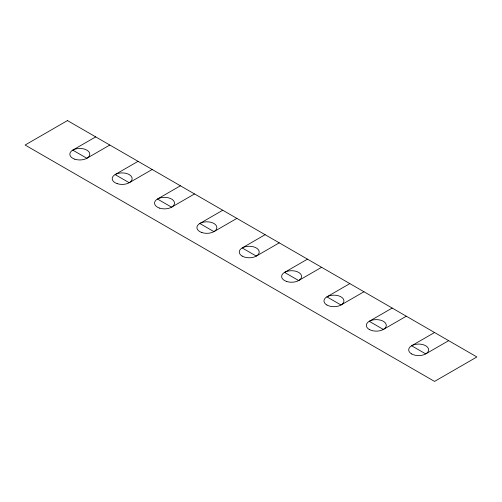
<?xml version="1.0" encoding="UTF-8"?>
<svg xmlns="http://www.w3.org/2000/svg" width="502" height="502" viewBox="0 0 502 502"><rect width="100%" height="100%" fill="white"/><g stroke="black" fill="none" stroke-linecap="round" stroke-linejoin="round"><path stroke-width="0.75" d="M95.694 136.883L72.752 150.129L86.871 158.281L109.812 145.034M138.05 161.337L115.109 174.583L129.227 182.734L152.169 169.488M180.406 185.79L157.465 199.037L171.584 207.188L194.525 193.941M222.762 210.244L199.821 223.49L213.94 231.642L236.881 218.395M265.119 234.698L242.177 247.944L256.296 256.095L279.237 242.849M307.475 259.151L284.534 272.398L298.652 280.549L321.594 267.302M349.831 283.605L326.89 296.851L341.009 305.003L363.95 291.756M392.187 308.059L369.246 321.305L383.365 329.456L406.306 316.21M434.544 332.512L411.602 345.759L425.721 353.91L448.662 340.663M67.456 120.58L25.1 145.034L434.544 381.42L476.9 356.966L67.456 120.58M74.817 159.197A9.984 5.767 0 0 0 89.795 154.202A9.984 5.767 0 0 0 74.817 149.213A9.984 5.767 0 0 0 74.817 159.197M117.173 183.65A9.984 5.767 0 0 0 132.151 178.656A9.984 5.767 0 0 0 117.173 173.667A9.984 5.767 0 0 0 117.173 183.65M159.529 208.104A9.984 5.767 0 0 0 174.508 203.109A9.984 5.767 0 0 0 159.529 198.121A9.984 5.767 0 0 0 159.529 208.104M201.886 232.558A9.984 5.767 0 0 0 216.864 227.563A9.984 5.767 0 0 0 201.886 222.574A9.984 5.767 0 0 0 201.886 232.558M242.177 256.095A9.984 5.767 0 0 0 258.881 253.51A9.984 5.767 0 0 0 246.651 246.451A9.984 5.767 0 0 0 242.177 256.095M286.598 281.465A9.984 5.767 0 0 0 301.577 276.47A9.984 5.767 0 0 0 286.598 271.482A9.984 5.767 0 0 0 286.598 281.465M326.89 305.003A9.984 5.767 0 0 0 343.594 302.417A9.984 5.767 0 0 0 331.364 295.358A9.984 5.767 0 0 0 326.89 305.003M369.246 329.456A9.984 5.767 0 0 0 385.95 326.871A9.984 5.767 0 0 0 373.72 319.812A9.984 5.767 0 0 0 369.246 329.456M411.602 353.91A9.984 5.767 0 0 0 428.306 351.325A9.984 5.767 0 0 0 416.076 344.265A9.984 5.767 0 0 0 411.602 353.91"/></g></svg>
